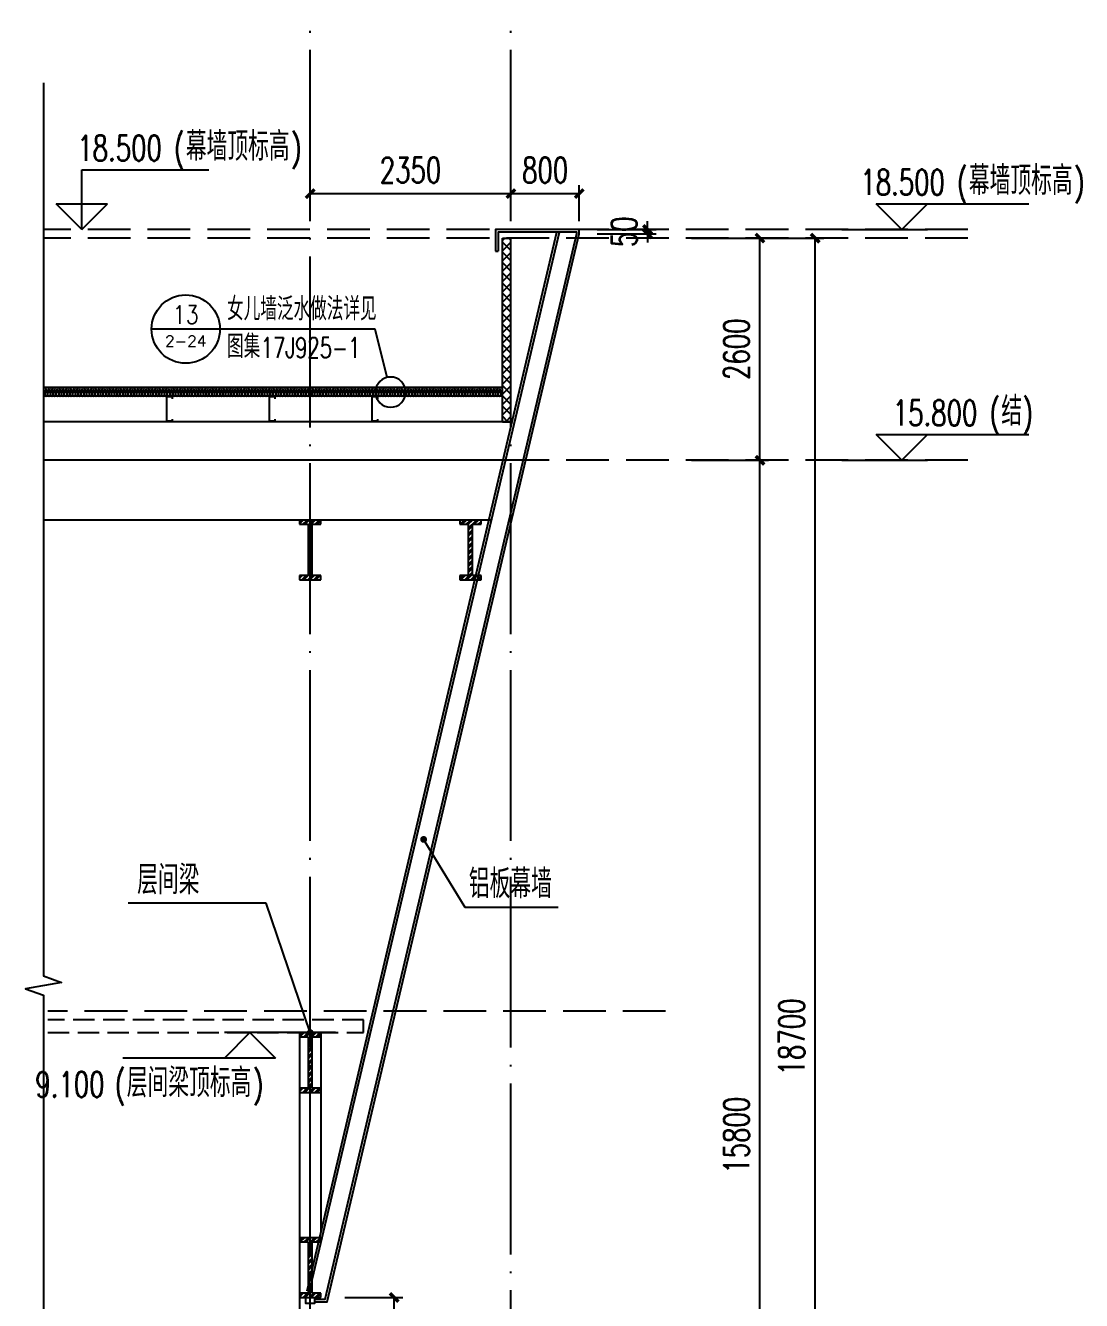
# Model space of a CAD drawing. Extents: x -1899985 to -450366, y 556196 to 2151267.
# Drawn here: x -527694 to -515334, y 574222 to 589146 of the extents above; entities that cross this region are included whole.
import ezdxf
from ezdxf.enums import TextEntityAlignment as Align

# ---------------------------------------------------------------- set-up
doc = ezdxf.new("R2010")
doc.units = 0
doc.header["$LTSCALE"] = 1000
doc.header["$MEASUREMENT"] = 0
for name, pattern in [('__DASH', [0.35, 0.25, -0.1]), ('DASH', [0.35, 0.25, -0.1]), ('DOTE', [2.42, 2, -0.2, 0.02, -0.2])]:
    doc.linetypes.add(name, pattern=pattern)
doc.layers.get('Defpoints').update_dxf_attribs({"color": 210})
for name, color, linetype in [('A-AXIS-D', 1, 'Continuous'), ('A-AXIS-DOTE', 14, 'DOTE'), ('A-AXIS-DP', 126, 'Continuous'), ('A-AXIS-SYMB', 3, 'Continuous'), ('A-CURTAIN', 134, 'Continuous'), ('A-HATCH-2', 251, 'Continuous'), ('A-LIN-V', 9, 'Continuous'), ('A-WINDOW', 140, 'Continuous'), ('AS-COLN', 6, 'Continuous'), ('AS-WALL', 40, 'Continuous'), ('DIM_ELEV', 3, 'Continuous'), ('DIM_SYMB', 3, 'Continuous'), ('PUB_HATCH', 8, 'Continuous'), ('PUB_TEXT', 7, 'Continuous'), ('建-墙-填充', 8, 'Continuous'), ('建-柱-钢', 9, 'Continuous')]:
    doc.layers.add(name, color=color, linetype=linetype)
doc.layers.add('A-加建区域', color=47, linetype='Continuous', plot=False)
doc.styles.add('_TCH_DIM', font='SIMPLEX', dxfattribs={"bigfont": 'GBCBIG'})
doc.styles.add('_TCH_DIM_T3', font='SIMPLEX', dxfattribs={"width": 0.705882, "bigfont": 'GBCBIG'})
doc.dimstyles.new('_TCH_ARCH&&100', dxfattribs={"dimtxt": 297.5, "dimasz": 100, "dimexe": 100, "dimexo": 100, "dimgap": 126.25, "dimtad": 1, "dimdec": 0, "dimzin": 0, "dimdsep": 46, "dimtxsty": '_TCH_DIM_T3', "dimblk": 'ARCHTICK', "dimcen": 0.09, "dimclrt": 7, "dimazin": 2, "dimtfac": 1, "dimtdec": 0, "dimtix": 1, "dimtmove": 2, "dimatfit": 3, "dimfxl": 0, "dimtolj": 1, "dimtzin": 0, "dimarcsym": 0})
pattern_1 = [(45, (0, 0), (-35.355339, 35.355339), []), (45, (23.57, 0), (-35.355339, 35.355339), [])]

# ---------------------------------------------------------------- blocks, each defined once
blk = doc.blocks.new('_ArchTick')
at = {"color": 0, "linetype": 'ByBlock', "const_width": 0.4}
blk.add_lwpolyline([(-0.5, -0.5), (0.5, 0.5)], dxfattribs=at)
blk = doc.blocks.new('*D157')
at = {"layer": 'A-AXIS-DP', "color": 0, "lineweight": -2}
for p, q in [((-520413, 586757), (-520413, 586857)), ((-521003, 586757), (-520313, 586757)), ((-521003, 586707), (-520313, 586707)), ((-520413, 586707), (-520413, 586757)), ((-520413, 586707), (-520413, 586607))]:
    blk.add_line(p, q, dxfattribs=at)
at = {"layer": 'Defpoints', "color": 0}
for p in [(-521103, 586757), (-521103, 586707), (-520413, 586757)]:
    blk.add_point(p, dxfattribs=at)
at = {"layer": 'A-AXIS-DP', "color": 0, "lineweight": -2, "xscale": 100, "yscale": 100, "zscale": 100}
for p, rotation in [((-520413, 586757), 270), ((-520413, 586707), 90)]:
    blk.add_blockref('_ArchTick', p, dxfattribs=dict(at, rotation=rotation))
at = {"layer": 'A-AXIS-DP', "color": 7, "insert": (-520688, 586732), "char_height": 297.5, "attachment_point": 5, "rotation": 90, "style": '_TCH_DIM_T3'}
blk.add_mtext('\\A1;50', dxfattribs=at)
blk = doc.blocks.new('*D158')
at = {"layer": 'A-AXIS-DP', "color": 0, "lineweight": -2}
for p, q in [((-522012, 586857), (-522012, 587278)), ((-521212, 586857), (-521212, 587278)), ((-522012, 587178), (-521212, 587178))]:
    blk.add_line(p, q, dxfattribs=at)
at = {"layer": 'Defpoints', "color": 0}
for p in [(-521212, 587178), (-522012, 586757), (-521212, 586757)]:
    blk.add_point(p, dxfattribs=at)
at = {"layer": 'A-AXIS-DP', "color": 0, "lineweight": -2, "xscale": 100, "yscale": 100, "zscale": 100, "rotation": 180}
blk.add_blockref('_ArchTick', (-522012, 587178), dxfattribs=at)
at = {"layer": 'A-AXIS-DP', "color": 0, "lineweight": -2, "xscale": 100, "yscale": 100, "zscale": 100}
blk.add_blockref('_ArchTick', (-521212, 587178), dxfattribs=at)
at = {"layer": 'A-AXIS-DP', "color": 7, "insert": (-521612, 587453), "char_height": 297.5, "attachment_point": 5, "style": '_TCH_DIM_T3'}
blk.add_mtext('\\A1;800', dxfattribs=at)
blk = doc.blocks.new('*D159')
at = {"layer": 'A-AXIS-DP', "color": 0, "lineweight": -2}
for p, q in [((-524362, 586857), (-524362, 587278)), ((-522012, 586857), (-522012, 587278)), ((-524362, 587178), (-522012, 587178))]:
    blk.add_line(p, q, dxfattribs=at)
at = {"layer": 'Defpoints', "color": 0}
for p in [(-522012, 587178), (-524362, 586757), (-522012, 586757)]:
    blk.add_point(p, dxfattribs=at)
at = {"layer": 'A-AXIS-DP', "color": 0, "lineweight": -2, "xscale": 100, "yscale": 100, "zscale": 100, "rotation": 180}
blk.add_blockref('_ArchTick', (-524362, 587178), dxfattribs=at)
at = {"layer": 'A-AXIS-DP', "color": 0, "lineweight": -2, "xscale": 100, "yscale": 100, "zscale": 100}
blk.add_blockref('_ArchTick', (-522012, 587178), dxfattribs=at)
at = {"layer": 'A-AXIS-DP', "color": 7, "insert": (-523187, 587453), "char_height": 297.5, "attachment_point": 5, "style": '_TCH_DIM_T3'}
blk.add_mtext('\\A1;2350', dxfattribs=at)
blk = doc.blocks.new('*D160')
at = {"layer": 'A-AXIS-DP', "color": 0, "lineweight": -2}
for p, q in [((-523957, 574257), (-523278, 574257)), ((-523378, 568257), (-523378, 574257)), ((-523957, 568257), (-523278, 568257))]:
    blk.add_line(p, q, dxfattribs=at)
at = {"layer": 'Defpoints', "color": 0}
for p in [(-524057, 574257), (-523378, 574257), (-524057, 568257)]:
    blk.add_point(p, dxfattribs=at)
at = {"layer": 'A-AXIS-DP', "color": 0, "lineweight": -2, "xscale": 100, "yscale": 100, "zscale": 100}
for p, rotation in [((-523378, 574257), 90), ((-523378, 568257), 270)]:
    blk.add_blockref('_ArchTick', p, dxfattribs=dict(at, rotation=rotation))
at = {"layer": 'A-AXIS-DP', "color": 7, "insert": (-523653, 571257), "char_height": 297.5, "attachment_point": 5, "rotation": 90, "style": '_TCH_DIM_T3'}
blk.add_mtext('\\A1;6000', dxfattribs=at)
blk = doc.blocks.new('*D161')
at = {"layer": 'A-AXIS-D', "color": 0, "lineweight": -2}
for p, q in [((-519279, 586657), (-518351, 586657)), ((-518451, 567957), (-518451, 586657)), ((-519279, 567957), (-518351, 567957))]:
    blk.add_line(p, q, dxfattribs=at)
at = {"layer": 'Defpoints', "color": 0}
for p in [(-519379, 586657), (-518451, 586657), (-519379, 567957)]:
    blk.add_point(p, dxfattribs=at)
at = {"layer": 'A-AXIS-D', "color": 0, "lineweight": -2, "xscale": 100, "yscale": 100, "zscale": 100}
for p, rotation in [((-518451, 586657), 90), ((-518451, 567957), 270)]:
    blk.add_blockref('_ArchTick', p, dxfattribs=dict(at, rotation=rotation))
at = {"layer": 'A-AXIS-D', "color": 7, "insert": (-518726, 577307), "char_height": 297.5, "attachment_point": 5, "rotation": 90, "style": '_TCH_DIM_T3'}
blk.add_mtext('\\A1;18700', dxfattribs=at)
blk = doc.blocks.new('*D163')
at = {"layer": 'A-AXIS-D', "color": 0, "lineweight": -2}
for p, q in [((-519897, 584057), (-518997, 584057)), ((-519097, 568257), (-519097, 584057)), ((-519897, 568257), (-518997, 568257))]:
    blk.add_line(p, q, dxfattribs=at)
at = {"layer": 'Defpoints', "color": 0}
for p in [(-519997, 584057), (-519097, 584057), (-519997, 568257)]:
    blk.add_point(p, dxfattribs=at)
at = {"layer": 'A-AXIS-D', "color": 0, "lineweight": -2, "xscale": 100, "yscale": 100, "zscale": 100}
for p, rotation in [((-519097, 584057), 90), ((-519097, 568257), 270)]:
    blk.add_blockref('_ArchTick', p, dxfattribs=dict(at, rotation=rotation))
at = {"layer": 'A-AXIS-D', "color": 7, "insert": (-519372, 576157), "char_height": 297.5, "attachment_point": 5, "rotation": 90, "style": '_TCH_DIM_T3'}
blk.add_mtext('\\A1;15800', dxfattribs=at)
blk = doc.blocks.new('*D164')
at = {"layer": 'A-AXIS-D', "color": 0, "lineweight": -2}
for p, q in [((-519897, 586657), (-518997, 586657)), ((-519097, 584057), (-519097, 586657)), ((-519897, 584057), (-518997, 584057))]:
    blk.add_line(p, q, dxfattribs=at)
at = {"layer": 'Defpoints', "color": 0}
for p in [(-519997, 586657), (-519097, 586657), (-519997, 584057)]:
    blk.add_point(p, dxfattribs=at)
at = {"layer": 'A-AXIS-D', "color": 0, "lineweight": -2, "xscale": 100, "yscale": 100, "zscale": 100}
for p, rotation in [((-519097, 586657), 90), ((-519097, 584057), 270)]:
    blk.add_blockref('_ArchTick', p, dxfattribs=dict(at, rotation=rotation))
at = {"layer": 'A-AXIS-D', "color": 7, "insert": (-519372, 585357), "char_height": 297.5, "attachment_point": 5, "rotation": 90, "style": '_TCH_DIM_T3'}
blk.add_mtext('\\A1;2600', dxfattribs=at)
blk = doc.blocks.new('CURVEPATTERNLIB$SYSLIB$岩棉板')
at = {"color": 0}
for p, q in [((0, -17), (12, -67)), ((12, -67), (24, -17))]:
    blk.add_line(p, q, dxfattribs=at)
for centre, start, end in [((12, -17), 0, 180), ((0, -67), 270, 0), ((24, -67), 180, 270)]:
    blk.add_arc(centre, 12, start, end, dxfattribs=at)

msp = doc.modelspace()

# ---------------------------------------------------------------- hatches: boundary and pattern name
at = {"layer": 'PUB_HATCH'}
h = msp.add_hatch(dxfattribs=at)
h.set_pattern_fill('多孔材料', color=256, scale=30, style=0)
h.set_pattern_definition([(45, (60, 0), (-60.000061, 60.000061), []), (135, (60, 0), (-60.000061, -60.000061), [])])
h.paths.add_polyline_path([(-522011.6, 584508), (-522011.6, 586657.5), (-522111.6, 586657.5), (-522111.6, 584508)])
at = {"layer": '建-墙-填充'}
h = msp.add_hatch(dxfattribs=at)
h.set_pattern_fill('金属', color=256, scale=20, style=0)
h.set_pattern_definition(pattern_1)
h.paths.add_polyline_path([(-524486.6, 583357.5), (-524486.6, 583307.5), (-524386.6, 583307.5), (-524386.6, 582707.5), (-524486.6, 582707.5), (-524486.6, 582657.5), (-524236.6, 582657.5), (-524236.6, 582707.5), (-524336.6, 582707.5), (-524336.6, 583307.5), (-524236.6, 583307.5), (-524236.6, 583357.5)])
h = msp.add_hatch(dxfattribs=at)
h.set_pattern_fill('金属', color=256, scale=20, style=0)
h.set_pattern_definition(pattern_1)
h.paths.add_polyline_path([(-522611.6, 583357.5), (-522611.6, 583307.5), (-522511.6, 583307.5), (-522511.6, 582707.5), (-522611.6, 582707.5), (-522611.6, 582657.5), (-522361.6, 582657.5), (-522361.6, 582707.5), (-522461.6, 582707.5), (-522461.6, 583307.5), (-522361.6, 583307.5), (-522361.6, 583357.5)])
h = msp.add_hatch(dxfattribs=at)
h.set_pattern_fill('金属', color=256, scale=20, style=0)
h.set_pattern_definition(pattern_1)
h.paths.add_polyline_path([(-524486.6, 577357.5), (-524486.6, 577307.5), (-524386.6, 577307.5), (-524386.6, 576707.5), (-524486.6, 576707.5), (-524486.6, 576657.5), (-524236.6, 576657.5), (-524236.6, 576707.5), (-524336.6, 576707.5), (-524336.6, 577307.5), (-524236.6, 577307.5), (-524236.6, 577357.5)])
h = msp.add_hatch(dxfattribs=at)
h.set_pattern_fill('金属', color=256, scale=20, style=0)
h.set_pattern_definition(pattern_1)
h.paths.add_polyline_path([(-524486.6, 574957.5), (-524486.6, 574907.5), (-524386.6, 574907.5), (-524386.6, 574307.5), (-524486.6, 574307.5), (-524486.6, 574257.5), (-524236.6, 574257.5), (-524236.6, 574307.5), (-524336.6, 574307.5), (-524336.6, 574907.5), (-524236.6, 574907.5), (-524236.6, 574957.5)])

# ---------------------------------------------------------------- linework, layer by layer
at = {"layer": 'A-AXIS-DOTE'}
for p, q in [((-524361.6, 565081.9), (-524361.6, 589146)), ((-522011.6, 565081.9), (-522011.6, 589146))]:
    msp.add_line(p, q, dxfattribs=at)
at = {"layer": 'A-AXIS-DOTE', "linetype": '__DASH', "ltscale": 2}
for p, q in [((-516664.6, 586757.5), (-527483.7, 586757.5)), ((-516664.6, 586657.5), (-527483.7, 586657.5)), ((-516664.6, 584057.5), (-527483.7, 584057.5))]:
    msp.add_line(p, q, dxfattribs=at)
at = {"layer": 'A-AXIS-SYMB'}
for p, q in [((-525418.2, 585592.3), (-526218.2, 585592.3)), ((-523599.9, 585592.3), (-525418.2, 585592.3)), ((-523462.4, 585026.7), (-523599.9, 585592.3)), ((-524875.3, 578872.6), (-526492, 578872.6)), ((-524361.2, 577357.5), (-524875.3, 578872.6))]:
    msp.add_line(p, q, dxfattribs=at)
msp.add_lwpolyline([(-523243.6, 584854.7, 1), (-523597.6, 584854.7, 1)], format="xyb", close=True, dxfattribs=at)
at = {"layer": 'A-AXIS-SYMB', "const_width": 40}
msp.add_lwpolyline([(-524354.8, 577338.5, 1), (-524367.6, 577376.4, 1)], format="xyb", close=True, dxfattribs=at)
at = {"layer": 'A-AXIS-SYMB'}
msp.add_circle((-525818.2, 585592.3), 400, dxfattribs=at)
at = {"layer": 'A-CURTAIN'}
for p, q in [((-524398.1, 574337.3), (-521474.1, 586727.5)), ((-524368.9, 574330.4), (-521443.2, 586727.5)), ((-522191.6, 586505.4), (-522161.6, 586505.4))]:
    msp.add_line(p, q, dxfattribs=at)
for points in [[(-524311.6, 574207.5), (-524161.6, 574207.5), (-521211.6, 586707.5), (-521211.6, 586757.5), (-522191.6, 586757.5), (-522191.6, 586505.4)], [(-524311.6, 574237.5), (-524185.4, 574237.5), (-521241.6, 586710.9), (-521241.6, 586727.5), (-522161.6, 586727.5), (-522161.6, 586505.4)]]:
    msp.add_lwpolyline(points, dxfattribs=at)
at = {"layer": 'A-LIN-V'}
for p, q in [((-521997.9, 584508), (-527483.7, 584508)), ((-522073.4, 584057.5), (-527483.7, 584057.5)), ((-523237.2, 584057.5), (-523887.2, 584057.5)), ((-522238.6, 583357.5), (-527483.7, 583357.5)), ((-524486.6, 577357.5), (-524486.6, 568257.5)), ((-524236.6, 577357.5), (-524236.6, 575021.6))]:
    msp.add_line(p, q, dxfattribs=at)
for points in [[(-525975, 584777.9), (-525975, 584797.9), (-526045, 584797.9), (-526045, 584517.9), (-525975, 584517.9), (-525975, 584537.9)], [(-524772.8, 584777.9), (-524772.8, 584797.9), (-524842.8, 584797.9), (-524842.8, 584517.9), (-524772.8, 584517.9), (-524772.8, 584537.9)], [(-523570.6, 584777.9), (-523570.6, 584797.9), (-523640.6, 584797.9), (-523640.6, 584517.9), (-523570.6, 584517.9), (-523570.6, 584537.9)]]:
    msp.add_lwpolyline(points, dxfattribs=at)
at = {"layer": 'A-WINDOW'}
msp.add_lwpolyline([(-524311.6, 574257.5), (-524311.6, 574257.5), (-524311.6, 574187.5), (-524411.6, 574187.5), (-524411.6, 574257.5), (-524311.6, 574257.5)], dxfattribs=at)
at = {"layer": 'A-加建区域', "linetype": '__DASH', "ltscale": 2}
msp.add_line((-520201.8, 577607.5), (-527432.7, 577607.5), dxfattribs=at)
at = {"layer": 'A-加建区域', "linetype": 'DASH'}
msp.add_lwpolyline([(-527432.7, 577357.5), (-523736.6, 577357.5), (-523736.6, 577507.5), (-527432.7, 577507.5)], dxfattribs=at)
at = {"layer": 'AS-COLN'}
for p, q in [((-522111.6, 584908), (-527483.7, 584908)), ((-522111.6, 584808), (-527483.7, 584808))]:
    msp.add_line(p, q, dxfattribs=at)
at = {"layer": 'AS-WALL'}
for p, q in [((-522111.6, 584508), (-522111.6, 586657.5)), ((-522111.6, 586657.5), (-522011.6, 586657.5)), ((-522011.6, 584508), (-522011.6, 586657.5)), ((-522111.6, 584508), (-522011.6, 584508))]:
    msp.add_line(p, q, dxfattribs=at)
at = {"layer": 'DIM_ELEV'}
for p, q in [((-527035.4, 586757.5), (-527035.4, 587457.5)), ((-527035.4, 587457.5), (-525547.4, 587457.5)), ((-527035.4, 586757.5), (-527335.4, 587057.5)), ((-527335.4, 587057.5), (-526735.4, 587057.5)), ((-527035.4, 586757.5), (-526735.4, 587057.5)), ((-517438.1, 586757.5), (-517738.1, 587057.5)), ((-517738.1, 587057.5), (-515950.1, 587057.5)), ((-517438.1, 586757.5), (-517138.1, 587057.5)), ((-518138.1, 586757.5), (-517138.1, 586757.5)), ((-517438.1, 584057.5), (-517738.1, 584357.5)), ((-517738.1, 584357.5), (-515950.1, 584357.5)), ((-517438.1, 584057.5), (-517138.1, 584357.5)), ((-518138.1, 584057.5), (-517138.1, 584057.5)), ((-525066.1, 577357.5), (-525366.1, 577057.5)), ((-524065, 577357.5), (-525366.1, 577357.5)), ((-525066.1, 577357.5), (-524766.1, 577057.5)), ((-524766.1, 577057.5), (-526554.1, 577057.5))]:
    msp.add_line(p, q, dxfattribs=at)
at = {"layer": 'DIM_SYMB'}
for p, q in [((-523034, 579619.2), (-522550.3, 578826.3)), ((-522550.3, 578826.3), (-521458.1, 578826.3))]:
    msp.add_line(p, q, dxfattribs=at)
msp.add_lwpolyline([(-527483.7, 588475.8), (-527483.7, 578022.7), (-527273.7, 577946.3), (-527693.7, 577872.2), (-527483.7, 577797.7), (-527483.7, 567344.7)], dxfattribs=at)
at = {"layer": 'DIM_SYMB', "const_width": 40}
msp.add_lwpolyline([(-523044.4, 579636.3, 1), (-523023.6, 579602.2, 1)], format="xyb", close=True, dxfattribs=at)
at = {"layer": '建-柱-钢'}
for p, q in [((-524486.6, 583357.5), (-524486.6, 583307.5)), ((-524236.6, 583357.5), (-524486.6, 583357.5)), ((-524486.6, 583307.5), (-524386.6, 583307.5)), ((-524386.6, 583307.5), (-524386.6, 582707.5)), ((-524336.6, 582707.5), (-524336.6, 583307.5)), ((-524336.6, 583307.5), (-524236.6, 583307.5)), ((-524236.6, 583307.5), (-524236.6, 583357.5)), ((-522611.6, 583357.5), (-522611.6, 583307.5)), ((-522361.6, 583357.5), (-522611.6, 583357.5)), ((-522611.6, 583307.5), (-522511.6, 583307.5)), ((-522511.6, 583307.5), (-522511.6, 582707.5)), ((-522461.6, 582707.5), (-522461.6, 583307.5)), ((-522461.6, 583307.5), (-522361.6, 583307.5)), ((-522361.6, 583307.5), (-522361.6, 583357.5)), ((-524386.6, 582707.5), (-524486.6, 582707.5)), ((-524486.6, 582707.5), (-524486.6, 582657.5)), ((-524486.6, 582657.5), (-524236.6, 582657.5)), ((-524236.6, 582707.5), (-524336.6, 582707.5)), ((-524236.6, 582657.5), (-524236.6, 582707.5)), ((-522511.6, 582707.5), (-522611.6, 582707.5)), ((-522611.6, 582707.5), (-522611.6, 582657.5)), ((-522611.6, 582657.5), (-522361.6, 582657.5)), ((-522361.6, 582707.5), (-522461.6, 582707.5)), ((-522361.6, 582657.5), (-522361.6, 582707.5)), ((-524486.6, 577357.5), (-524486.6, 577307.5)), ((-524236.6, 577357.5), (-524486.6, 577357.5)), ((-524486.6, 577307.5), (-524386.6, 577307.5)), ((-524386.6, 577307.5), (-524386.6, 576707.5)), ((-524336.6, 576707.5), (-524336.6, 577307.5)), ((-524336.6, 577307.5), (-524236.6, 577307.5)), ((-524236.6, 577307.5), (-524236.6, 577357.5)), ((-524386.6, 576707.5), (-524486.6, 576707.5)), ((-524486.6, 576707.5), (-524486.6, 576657.5)), ((-524486.6, 576657.5), (-524236.6, 576657.5)), ((-524236.6, 576707.5), (-524336.6, 576707.5)), ((-524236.6, 576657.5), (-524236.6, 576707.5)), ((-524486.6, 574957.5), (-524486.6, 574907.5)), ((-524236.6, 574957.5), (-524486.6, 574957.5)), ((-524486.6, 574907.5), (-524386.6, 574907.5)), ((-524386.6, 574907.5), (-524386.6, 574307.5)), ((-524336.6, 574307.5), (-524336.6, 574907.5)), ((-524336.6, 574907.5), (-524236.6, 574907.5)), ((-524236.6, 574907.5), (-524236.6, 574957.5)), ((-524386.6, 574307.5), (-524486.6, 574307.5)), ((-524486.6, 574307.5), (-524486.6, 574257.5)), ((-524486.6, 574257.5), (-524236.6, 574257.5)), ((-524236.6, 574307.5), (-524336.6, 574307.5)), ((-524236.6, 574257.5), (-524236.6, 574307.5))]:
    msp.add_line(p, q, dxfattribs=at)

# ---------------------------------------------------------------- block references
at = {"layer": 'A-HATCH-2', "xscale": 1.356584880464461, "yscale": 1.351351351351351, "zscale": 1.351351351351351, "rotation": 5.214827025386194e-11}
for p in [(-527483.7, 584915), (-527451.2, 584915), (-527418.6, 584915), (-527386, 584915), (-527353.5, 584915), (-527320.9, 584915), (-527288.4, 584915), (-527255.8, 584915), (-527223.3, 584915), (-527190.7, 584915), (-527158.1, 584915), (-527125.6, 584915), (-527093, 584915), (-527060.5, 584915), (-527027.9, 584915), (-526995.3, 584915), (-526962.8, 584915), (-526930.2, 584915), (-526897.7, 584915), (-526865.1, 584915), (-526832.6, 584915), (-526800, 584915), (-526767.4, 584915), (-526734.9, 584915), (-526702.3, 584915), (-526669.8, 584915), (-526637.2, 584915), (-526604.6, 584915), (-526572.1, 584915), (-526539.5, 584915), (-526507, 584915), (-526474.4, 584915), (-526441.9, 584915), (-526409.3, 584915), (-526376.7, 584915), (-526344.2, 584915), (-526311.6, 584915), (-526279.1, 584915), (-526246.5, 584915), (-526214, 584915), (-526181.4, 584915), (-526148.8, 584915), (-526116.3, 584915), (-526083.7, 584915), (-526051.2, 584915), (-526018.6, 584915), (-525986, 584915), (-525953.5, 584915), (-525920.9, 584915), (-525888.4, 584915), (-525855.8, 584915), (-525823.3, 584915), (-525790.7, 584915), (-525758.1, 584915), (-525725.6, 584915), (-525693, 584915), (-525660.5, 584915), (-525627.9, 584915), (-525595.4, 584915), (-525562.8, 584915), (-525530.2, 584915), (-525497.7, 584915), (-525465.1, 584915), (-525432.6, 584915), (-525400, 584915), (-525367.4, 584915), (-525334.9, 584915), (-525302.3, 584915), (-525269.8, 584915), (-525237.2, 584915), (-525204.7, 584915), (-525172.1, 584915), (-525139.5, 584915), (-525107, 584915), (-525074.4, 584915), (-525041.9, 584915), (-525009.3, 584915), (-524976.7, 584915), (-524944.2, 584915), (-524911.6, 584915), (-524879.1, 584915), (-524846.5, 584915), (-524814, 584915), (-524781.4, 584915), (-524748.8, 584915), (-524716.3, 584915), (-524683.7, 584915), (-524651.2, 584915), (-524618.6, 584915), (-524586.1, 584915), (-524553.5, 584915), (-524520.9, 584915), (-524488.4, 584915), (-524455.8, 584915), (-524423.3, 584915), (-524390.7, 584915), (-524358.1, 584915), (-524325.6, 584915), (-524293, 584915), (-524260.5, 584915), (-524227.9, 584915), (-524195.4, 584915), (-524162.8, 584915), (-524130.2, 584915), (-524097.7, 584915), (-524065.1, 584915), (-524032.6, 584915), (-524000, 584915), (-523967.4, 584915), (-523934.9, 584915), (-523902.3, 584915), (-523869.8, 584915), (-523837.2, 584915), (-523804.7, 584915), (-523772.1, 584915), (-523739.5, 584915), (-523707, 584915), (-523674.4, 584915), (-523641.9, 584915), (-523609.3, 584915), (-523576.8, 584915), (-523544.2, 584915), (-523511.6, 584915), (-523479.1, 584915), (-523446.5, 584915), (-523414, 584915), (-523381.4, 584915), (-523348.8, 584915), (-523316.3, 584915), (-523283.7, 584915), (-523251.2, 584915), (-523218.6, 584915), (-523186.1, 584915), (-523153.5, 584915), (-523120.9, 584915), (-523088.4, 584915), (-523055.8, 584915), (-523023.3, 584915), (-522990.7, 584915), (-522958.1, 584915), (-522925.6, 584915), (-522893, 584915), (-522860.5, 584915), (-522827.9, 584915), (-522795.4, 584915), (-522762.8, 584915), (-522730.2, 584915), (-522697.7, 584915), (-522665.1, 584915), (-522632.6, 584915), (-522600, 584915), (-522567.5, 584915), (-522534.9, 584915), (-522502.3, 584915), (-522469.8, 584915), (-522437.2, 584915), (-522404.7, 584915), (-522372.1, 584915), (-522339.5, 584915), (-522307, 584915), (-522274.4, 584915), (-522241.9, 584915), (-522209.3, 584915), (-522176.8, 584915), (-522144.2, 584915)]:
    msp.add_blockref('CURVEPATTERNLIB$SYSLIB$岩棉板', p, dxfattribs=at)

# ---------------------------------------------------------------- texts
at = {"layer": 'PUB_TEXT', "style": '_TCH_DIM', "width": 0.705882}
for s, height, p in [('18.500', 297.5, (-527087.3, 587562.5)), ('(', 297.5, (-525957.3, 587562.5)), (')', 297.5, (-524588.6, 587562.5)), ('18.500', 297.5, (-517922.4, 587162.5)), ('(', 297.5, (-516792.4, 587162.5)), (')', 297.5, (-515423.7, 587162.5)), ('17J925-1', 238, (-524941, 585255.1)), ('15.800', 297.5, (-517542.4, 584462.5)), ('(', 297.5, (-516412.4, 584462.5)), (')', 297.5, (-516026.6, 584462.5)), ('(', 297.5, (-526648.4, 576602.5)), (')', 297.5, (-525033.9, 576602.5)), ('9.100', 297.5, (-527578.4, 576602.5))]:
    msp.add_text(s, height=height, dxfattribs=at).set_placement(p)
at = {"layer": 'PUB_TEXT', "style": '_TCH_DIM'}
for s, height, p in [('幕墙顶标高', 337.59, (-525817.3, 587562.5)), ('幕墙顶标高', 337.59, (-516652.4, 587162.5)), ('女儿墙泛水做法详见', 270.07, (-525334.2, 585694.2)), ('图集', 270.07, (-525334.2, 585255.1)), ('结', 337.6, (-516272.4, 584462.5)), ('层间梁', 337.59, (-526387, 578977.6)), ('铝板幕墙', 337.59, (-522505.1, 578931.3)), ('层间梁顶标高', 337.59, (-526508.4, 576602.5))]:
    msp.add_text(s, height=height, dxfattribs=at).set_placement(p)
for s, height, p, p2 in [('13', 213.49, (-525970.7, 585654.9), (-525665.7, 585654.9)), ('2-24', 126.11, (-526061.5, 585389.6), (-525575, 585389.6))]:
    msp.add_text(s, height=height, dxfattribs=at).set_placement(p, p2, align=Align.FIT)

# ---------------------------------------------------------------- dimensions: what is measured, and where the dimension line sits
at = {"layer": 'A-AXIS-D'}
for p1, p2, distance, picture, middle in [((-519997.4, 584057.5), (-519997.4, 586657.5), -900, '*D164', (-519372.4, 585357.5)), ((-519379.2, 567957.5), (-519379.2, 586657.5), -928.4, '*D161', (-518725.9, 577307.5)), ((-519997.4, 568257.5), (-519997.4, 584057.5), -900, '*D163', (-519372.4, 576157.5))]:
    dim = msp.add_aligned_dim(p1=p1, p2=p2, distance=distance, dimstyle='_TCH_ARCH&&100', dxfattribs=at)
    dim.commit()
    dim.dimension.update_dxf_attribs({"geometry": picture, "text_midpoint": middle})
at = {"layer": 'A-AXIS-DP'}
for p1, p2, distance, picture, middle in [((-524361.6, 586757.5), (-522011.6, 586757.5), 420.2, '*D159', (-523186.6, 587452.6)), ((-522011.6, 586757.5), (-521211.6, 586757.5), 420.2, '*D158', (-521611.6, 587452.6)), ((-521102.5, 586707.5), (-521102.5, 586757.5), -689.4, '*D157', (-520688.2, 586732.5)), ((-524057.2, 568257.5), (-524057.2, 574257.5), -679.3, '*D160', (-523652.9, 571257.5))]:
    dim = msp.add_aligned_dim(p1=p1, p2=p2, distance=distance, dimstyle='_TCH_ARCH&&100', dxfattribs=at)
    dim.commit()
    dim.dimension.update_dxf_attribs({"geometry": picture, "text_midpoint": middle})

doc.saveas('drawing.dxf')
